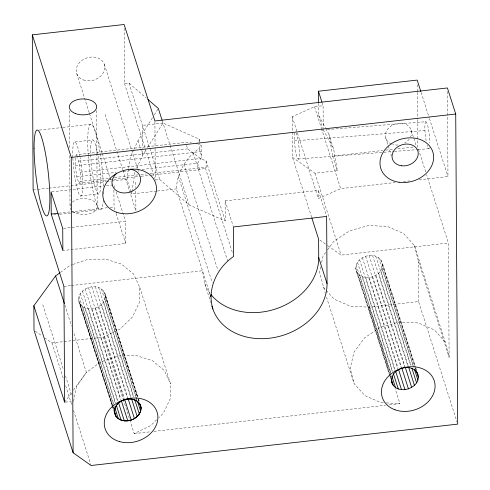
<?xml version="1.0" encoding="UTF-8"?>
<svg xmlns="http://www.w3.org/2000/svg" width="490" height="490" viewBox="0 0 490 490"><rect width="100%" height="100%" fill="white"/><g stroke="black" fill="none" stroke-linecap="round" stroke-linejoin="round"><path stroke-width="0.37" stroke-dasharray="2.45 1.84" d="M72.851 264.465L87.502 259.51L105.509 259.081L121.606 264.171L133.586 274.082L139.797 287.459L139.393 302.453L132.416 317.012L119.842 329.133L103.384 337.151L51.983 342.951L45.166 338.118M139.797 287.459L170.587 383.921L170.177 398.921L163.207 413.48L158.834 417.694M112.014 405.475L79.025 302.134C75.338 288.151 99.341 280.225 104.897 293.479L139.521 401.965M112.7 406.382L79.025 302.134C84.58 315.389 108.59 307.457 104.897 293.479L137.482 396.759M131.001 191.847L127.002 179.328L128.576 168.891M128.686 168.143L130.371 156.959L133.556 150.161M156.671 191.106L131.663 193.93L131.89 192.441M132 191.694L134.915 172.302M210.124 294.649L176.369 188.883C177.013 172.774 185.9 157.547 199.173 148.537L199.136 142.743M389.66 375.683L356.205 270.854C352.518 256.87 376.528 248.945 382.084 262.199L415.538 367.028M356.205 270.854C361.761 284.108 385.771 276.182 382.084 262.199M73.58 401.243L76.844 386.181L86.369 372.425L100.848 361.877L118.286 355.979L136.294 355.544L152.396 360.634L164.371 370.55L170.587 383.921M320.613 266.811L319.443 271.919L325.158 292.916M321.612 262.438L323.106 255.872L325.764 252.258M294.766 132.857L294.625 133.237A13.64 1.985 83.6 0 0 295.36 149.572A13.64 1.985 83.6 0 0 298.637 158.907L299.016 157.86A13.64 1.985 83.6 0 0 298.949 146.786L298.539 143.245A13.64 1.985 83.6 0 0 296.107 132.827M133.874 149.481L138.021 140.636L152.647 117.471M136.624 168.162L142.682 155.238L145.934 150.093M154.27 114.899L158.331 108.462M147.557 147.515L162.992 123.064L199.112 139.117L200.447 143.294M142.1 169.448L197.543 163.188L201.905 157.088L201.151 151.545L201.108 145.377L200.667 143.987M64.637 402.253L71.736 392.515M73.506 390.077L86.369 372.425L73.408 331.81M327.541 249.851L333.739 241.417L349.725 230.759L368.627 225.516L387.566 226.49L403.656 233.528L414.46 245.564L445.245 342.032L449.11 357.228L448.387 243.003L426.625 174.826M75.583 156.096L76.648 154.669L185.526 142.382L191.345 142.725M75.233 158.105L75.282 165.749L76.789 176.817L78.853 183.297L80.274 181.392L80.219 172.217L78.712 161.149L77.567 157.547M151.006 175.157L199.614 169.669L205.433 168.143L206.143 167.188L206.106 161.02L200.551 158.503L187.596 148.862L185.986 143.821M156.641 419.808L150.626 425.602L134.174 433.619L123.756 400.979M60.405 272.44L70.058 265.409L72.153 264.704M311.683 217.444L292.493 157.308L292.236 116.706L314.507 106.679L323.082 105.711L323.222 128.202M292.236 116.706L318.359 198.566L340.666 188.662L395.075 182.525M80.219 172.217L200.551 158.503M124.142 28.285L124.485 83.563L128.956 83.061L146.24 98.006M39.353 130.089L62.022 127.535M62.775 127.449L91.489 124.209M162.992 123.064L142.492 125.379L142.639 148.519M75.135 141.978L93.014 139.962M78.712 161.149L187.596 148.862M75.282 165.749L201.151 151.545M76.789 176.817L116.277 172.364M123.113 171.592L131.467 170.649M80.274 181.392L109.086 178.139M114.397 177.539L137.904 174.887M140.936 174.544L146.24 173.95M150.032 173.521L206.143 167.188M78.853 183.297L106.195 180.21M109.993 179.781L113.031 179.438M113.79 179.352L140.373 176.357M141.132 176.271L150.246 175.242M33.124 189.924L36.909 189.495M37.663 189.41L48.265 188.215M49.025 188.129L70.223 185.735M70.977 185.649L105.803 181.723M106.563 181.637L111.108 181.122M111.861 181.037L127.002 179.328M325.813 128.594L329.01 134.542L332.655 156.12L382.708 150.473M385.746 150.13L394.089 149.193M397.88 148.764L413.805 146.963M155.275 180.032L159.746 179.53L189.122 204.93L225.241 220.984L225.118 200.875L318.31 190.383L326.634 216.451M51.83 191.823L103.298 186.016M106.33 185.673L113.894 184.822L114.813 187.682M80.366 195.988L98.251 193.967M157.425 191.02L176.369 188.883M292.493 157.308L314.96 173.246L337.316 170.722L333.672 149.144L329.01 134.542M58.782 213.199L70.137 211.919M70.897 211.833L107.224 207.736M110.25 207.399L114.035 206.97L114.954 209.83M53.686 214.92L58.972 214.326M59.731 214.24L71.822 212.874M72.575 212.789L99.776 209.72M403.386 181.588L409.432 180.902M419.25 179.793L447.964 176.553L447.425 91.011M63.48 228.322L125.544 221.321L125.685 243.469L62.867 250.555M63.908 286.387L70.725 285.621M71.485 285.535L202.499 270.75L204.557 282.951L210.798 302.502M327.982 245.815L341.089 255.112L448.387 243.003M326.254 290.399L334.107 299.151L350.203 306.189L369.142 307.163L418.576 301.583L456.992 421.945M65.384 402.168L71.344 401.494M134.174 433.619L150.877 431.733M153.915 431.39L385.501 405.255M389.299 404.826L399.926 403.631L395.069 388.399M321.311 130.003L323.59 129.826M327.381 129.525L426.031 121.71A13.64 1.985 83.6 0 1 429.834 143.037M294.429 140.857L424.946 130.524M298.128 159.048L383.119 152.323M383.878 152.261L393.74 151.477M394.499 151.416L417.266 149.615M418.025 149.554L428.646 148.715M383.26 402.774L380.987 402.658L364.891 395.62L354.092 383.584L326.548 297.271M386.291 402.927L399.926 403.631M196.386 143.276L201.108 145.377M319.866 240.063L327.357 245.374M35.249 331.081L42.067 335.92M445.245 342.032L434.446 329.997L418.35 322.959L399.411 321.985L380.51 327.228L364.529 337.886L353.896 352.341L350.234 368.388L354.092 383.584M323.308 287.115L325.758 289.853M318.537 103.225L318.61 115.224L325.458 127.933M323.235 129.703L333.672 149.144M112.927 407.092L114.335 411.447M421.112 92.42L429.216 117.802M429.448 118.531L447.964 176.553M425.7 171.923L417.596 146.535L417.431 119.805M411.251 130.254L416.298 146.075M385.722 137.972L388.013 145.169M388.245 145.885L391.461 155.955M414.46 245.564L418.319 260.76L449.11 357.228M415.771 367.757L416.463 369.938M382.555 265.01L414.62 365.473M415.545 368.388L416.01 369.84M380.724 259.675L415.11 367.42M415.342 368.149L416.041 370.33M382.12 267.932L413.713 366.937M378.58 257.624L413.425 366.82M380.797 270.75L411 365.393M375.787 256.178L410.638 365.375M378.678 273.285L408.182 365.742M372.547 255.437L408.096 366.82M322.157 102.814L323.082 105.711M375.91 275.362L404.954 366.361M369.074 255.449L404.85 367.561M372.682 276.832L401.727 367.831M365.607 256.221L401.384 368.327M332.655 156.12L337.316 170.722M318.61 115.224L322.769 128.258M369.215 277.603L398.021 367.874M314.507 106.679L321.22 127.719M321.452 128.441L340.666 188.662M362.38 257.691L398.156 369.803M365.742 277.616L395.014 369.344M359.611 259.767L395.161 371.144M362.496 276.875L392.704 371.512M357.492 262.297L392.343 371.5M359.709 275.429L390.842 372.976M356.169 265.121L390.555 372.865M369.142 307.163L390.665 374.617M390.898 375.34L391.363 376.792M357.565 273.371L390.089 375.291M390.322 376.02L390.787 377.478M355.734 268.042L391.277 379.419M389.893 376.412L390.591 378.599M314.96 173.246L341.089 255.112M225.118 200.875L233.203 226.227M206.106 161.02L225.241 220.984M199.173 148.537L201.905 157.088M205.433 168.143L232.695 253.581M197.543 163.188L199.614 169.669M193.183 153.027L227.63 260.968M184.007 164.009L217.989 270.492M162.331 120.981L189.122 204.93M178.274 176.241L212.256 282.724M128.956 83.061L149.56 147.613M149.793 148.341L159.746 179.53M124.485 83.563L145.089 148.121M145.322 148.844L154.809 178.581M138.021 140.636L142.682 155.238L142.645 149.266M104.315 64.312L137.537 168.413M137.77 169.142L138.701 172.057M131.222 192.539L131.663 193.93M105.123 114.47L122.714 169.595M122.947 170.318L135.908 210.939L135.779 190.543M116.179 191.976L125.544 221.321M76.716 73.543L89.26 112.859M89.492 113.582L102.043 152.898M102.275 153.627L109.711 176.921M109.938 177.65L110.869 180.559M116.093 213.413L125.685 243.469M76.648 154.669L77.334 156.831M105.374 296.291L137.433 396.747M138.364 399.662L138.829 401.114M103.543 290.956L137.231 396.594M138.156 399.509L138.621 400.967M104.934 299.206L136.042 396.71M136.269 397.439L136.967 399.62M101.399 288.904L135.773 396.765M136.006 397.494L136.704 399.681M103.611 302.03L133.764 396.588M98.606 287.459L133.458 396.802M101.497 304.566L130.965 396.949M95.366 286.717L130.695 397.5M98.729 306.642L127.719 397.519M91.893 286.73L127.235 397.537M95.501 308.112L124.276 398.266M88.427 287.501L124.019 399.038M103.384 337.151L123.523 400.257M92.034 308.878L120.816 399.032M85.199 288.971L120.571 399.773M88.561 308.896L118.053 401.237M82.43 291.042L117.576 401.096M85.315 308.155L115.517 402.7M80.311 293.577L115.193 402.835M82.528 306.703L113.435 403.423M78.988 296.401L113.404 404.195M113.637 404.924L114.335 407.11M80.385 304.651L112.437 405.071M112.669 405.8L113.833 409.438M78.553 299.317L112.241 404.881M112.473 405.61L113.864 409.977M112.247 406.198L113.87 411.294M64.839 304.97L71.552 326.003M42.795 304.78L63.627 370.054M65.476 375.861L71.73 395.442M51.983 342.951L63.786 379.934M65.636 385.734L71.656 404.587M73.506 410.387L90.864 464.777M138.388 399.656L138.854 401.12M417.211 84.672L417.253 91.544M417.253 92.31L417.425 119.039M418.319 260.76L418.576 301.583M318.31 190.383L318.359 198.566M199.112 139.117L199.13 142.02M154.907 121.722L155.073 148.225M155.079 148.985L155.269 179.273M135.724 182.237L135.761 187.523M113.931 190.169L114.035 206.97M96.604 110.507L97.216 207.135M69.415 110.899L69.654 148.948M69.696 155.796L70.015 206.008M72.367 202.113A13.64 7.969 -0.4 0 1 95.158 202.278A13.64 7.969 -0.4 0 1 85.719 214.436A13.64 7.969 -0.4 0 1 70.407 204.636M429.534 147.521A13.64 1.985 83.6 0 1 427.084 145.175M426.153 140.893A13.64 1.985 83.6 0 1 426.031 121.71M209.996 293.283A59.119 47.212 -17.7 0 1 204.557 282.951M72.888 158.148A27.287 3.975 83.6 0 0 78.4 192.607A27.287 3.975 83.6 0 0 82.743 184.626L82.534 178.36A27.287 3.975 83.6 0 0 80.127 157.621M72.857 157.431A27.287 3.975 83.6 0 1 72.759 153.339L72.894 148.139A27.287 3.975 83.6 0 1 79.98 156.831M103.329 199.969A43.2 6.29 83.6 0 1 96.267 203.283A43.2 6.29 83.6 0 1 88.335 156.402M88.28 155.673A43.2 6.29 83.6 0 1 90.699 124.05A43.2 6.29 83.6 0 1 100.101 153.143M100.211 153.86A43.2 6.29 83.6 0 1 103.427 186.555M103.537 191.731A43.2 6.29 83.6 0 1 103.506 195.718M391.577 144.072A13.334 10.651 -17.7 0 1 386.996 130.144A13.334 10.651 -17.7 0 1 404.189 123.743A13.334 10.651 -17.7 0 1 410.571 136.998M409.254 139.123A13.334 10.651 -17.7 0 1 404.679 142.988M398.076 144.985A13.334 10.651 -17.7 0 1 392.778 144.489M90.772 146.124L90.644 151.324A27.287 3.975 83.6 0 0 95.771 189.115A27.287 3.975 83.6 0 0 100.628 182.611L100.419 176.345A27.287 3.975 83.6 0 0 95.495 144.813A27.287 3.975 83.6 0 0 90.772 146.124M83.422 79.968A14.553 11.619 -17.7 0 0 104.817 67.314A14.553 11.619 -17.7 0 0 83.294 59.504A14.553 11.619 -17.7 0 0 83.422 79.968"/><path stroke-width="0.73" d="M114.801 414.203C120.595 427.243 143.993 419.569 140.685 405.61M114.721 413.529C111.738 398.597 139.209 392.447 141.151 408.397L139.528 403.301M212.881 309.019C206.713 289.272 217.033 267.669 233.62 256.478L233.436 226.95L326.634 216.451L327.057 283.704A59.119 47.212 -17.7 0 1 276.826 336.991A59.119 47.212 -17.7 0 1 212.881 309.019L211.956 306.121M391.29 380.779C394.646 397.353 423.764 388.423 417.394 372.853M114.476 410.724C115.836 399.068 134.401 394.168 140.207 404.948M141.01 409.107C139.577 419.74 124.399 424.848 116.834 417.253M59.805 272.881L55.584 275.962L33.853 305.785L34.006 330.205L73.114 452.742L91.091 465.5L457.685 424.126L455.725 114.029L447.407 87.955L154.901 120.969L124.117 24.5L32.316 34.857L33.124 189.924L63.908 286.387L64.637 402.253L33.853 305.785M318.531 102.477L318.457 91.226L417.18 80.091L420.879 91.691M32.316 34.857L71.246 157.413L455.725 114.029M51.217 214.057L62.867 250.555L62.726 228.407L51.076 191.909L51.217 214.057L58.028 213.285M147.968 99.501L158.331 108.462L162.104 120.283M417.86 374.305C412.304 361.057 388.294 368.982 391.988 382.966M416.476 371.298L418.338 377.122M416.041 370.33L416.506 371.788M414.411 369.123L417.897 380.038M411.925 368.302L416.574 382.862M408.648 367.194L414.454 385.397M318.457 91.226L321.924 102.092M405.187 367.084L411.692 387.468M401.959 368.56L408.464 388.944M398.486 369.325L404.991 389.709M395.712 371.524L401.518 389.728M393.397 373.699L398.278 388.98M392.006 376.614L395.491 387.535M391.253 378.929L393.341 385.483M311.916 218.166L318.616 239.175L318.733 257.636L327.057 283.704M210.357 295.378L210.816 296.824M137.666 401.806L140.685 411.263M134.695 399.497L139.332 414.044M131.43 398.401L137.231 416.586M128.184 398.97L134.444 418.601M124.742 399.724L131.24 420.077M121.281 400.483L127.78 420.837M118.519 402.694L124.325 420.867M116.442 405.61L121.091 420.151M114.825 407.784L118.311 418.693M114.531 411.618L116.154 416.714L114.568 412.17M55.584 275.962L64.38 303.518M71.246 157.413L73.114 452.742M318.733 257.636A59.119 47.212 -17.7 0 1 276.378 308.706A59.119 47.212 -17.7 0 1 210.89 294.447M130.64 169.307A14.553 11.619 -17.7 0 1 139.08 184.963A14.553 11.619 -17.7 0 1 117.949 191.547A14.553 11.619 -17.7 0 1 116.13 173.828M75.27 113.502A13.64 7.969 -0.4 0 0 96.585 107.463A13.64 7.969 -0.4 0 0 77.102 99.733A13.64 7.969 -0.4 0 0 75.27 113.502M399.056 182.249A27.287 21.793 -17.7 0 0 432.921 152.292A27.287 21.793 -17.7 0 0 388.441 146.02A27.287 21.793 -17.7 0 0 399.056 182.249M401.353 165.755A13.334 10.651 -17.7 0 0 417.903 151.11A13.334 10.651 -17.7 0 0 396.165 148.047A13.334 10.651 -17.7 0 0 401.353 165.755M394.958 409.763A27.287 21.793 -17.7 0 0 435.077 386.034A27.287 21.793 -17.7 0 0 394.72 371.396A27.287 21.793 -17.7 0 0 394.958 409.763M119.456 441.582A27.287 21.793 -17.7 0 0 157.817 415.765A27.287 21.793 -17.7 0 0 115.94 403.687A27.287 21.793 -17.7 0 0 119.456 441.582M34.08 148.25A43.2 6.29 83.6 0 0 46.127 215.772A43.2 6.29 83.6 0 0 45.748 155.03A43.2 6.29 83.6 0 0 34.08 148.25M116.332 212.164A27.287 21.793 -17.7 0 0 156.451 188.442A27.287 21.793 -17.7 0 0 116.093 173.797A27.287 21.793 -17.7 0 0 116.332 212.164"/></g></svg>
